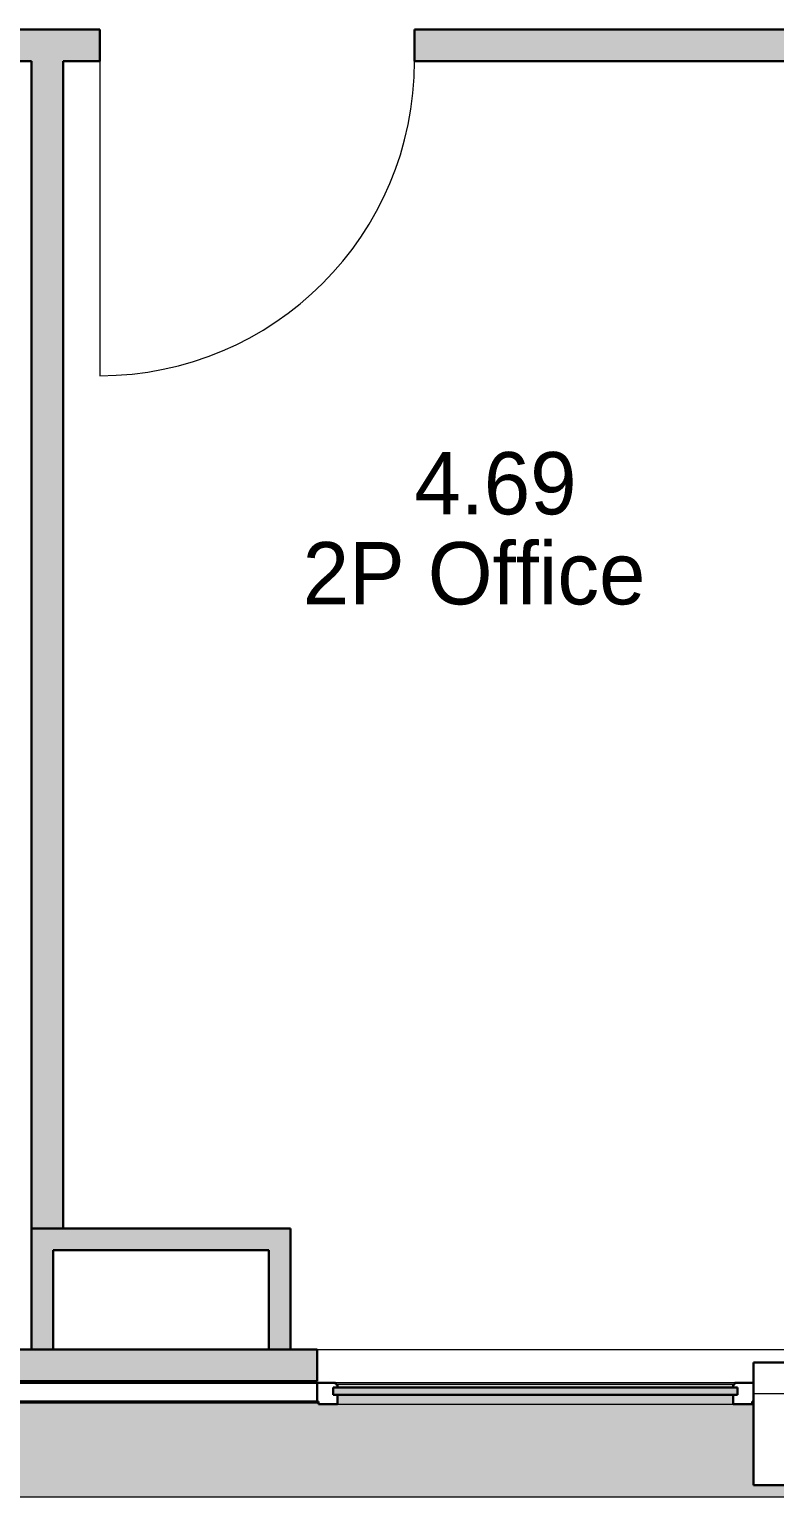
# Model space of a CAD drawing. Header units: millimetres. Extents: x 79795 to 317870, y -36033 to 97293.
# Drawn here: x 178244 to 180636, y 8896 to 13607 of the extents above; entities that cross this region are included whole.
import ezdxf

# ---------------------------------------------------------------- set-up
doc = ezdxf.new("R2010")
doc.units = ezdxf.units.MM
doc.header["$MEASUREMENT"] = 0
for name, color, linetype, lineweight in [('A-AREA-IDEN', 7, 'CONTINUOUS', 9), ('CSM-STL-XX-ZZ-M3-A-XXXX-00001_detached _19_04_21__rvt-1-Level 4$0$A-DOOR', 4, 'CONTINUOUS', 9), ('CSM-STL-XX-ZZ-M3-A-XXXX-00001_detached _19_04_21__rvt-1-Level 4$0$A-GLAZ', 7, 'CONTINUOUS', 9), ('CSM-STL-XX-ZZ-M3-A-XXXX-00001_detached _19_04_21__rvt-1-Level 4$0$A-WALL-PATT', 7, 'CONTINUOUS', 9), ('CSM-STL-XX-ZZ-M3-A-XXXX-00001_detached _19_04_21__rvt-1-Level 4$0$I-WALL', 7, 'CONTINUOUS', 9)]:
    doc.layers.add(name, color=color, linetype=linetype, lineweight=lineweight)
doc.styles.add('Century Gothic', font='GOTHIC.TTF', dxfattribs={"height": 200})

msp = doc.modelspace()

# ---------------------------------------------------------------- hatches: boundary and pattern name
at = {"layer": 'CSM-STL-XX-ZZ-M3-A-XXXX-00001_detached _19_04_21__rvt-1-Level 4$0$A-GLAZ'}
h = msp.add_hatch(dxfattribs=at)
h.set_pattern_fill('FP_24', color=256, angle=180, style=0, pattern_type=2)
h.set_pattern_definition([(360, (147271.8, -12772.7), (1e-13, 500), []), (90, (147271.8, -12772.7), (-500, 3e-14), [])])
h.paths.add_polyline_path([(180667.8, 8933.3), (180667.8, 9327.3), (180567.8, 9327.3), (180567.8, 8933.3)], flags=0)
h = msp.add_hatch(color=256, dxfattribs=at)
h.paths.add_polyline_path([(173808.4, 9255.5), (173805.6, 9257.2), (173806.9, 9256.1), (173808, 9255.6)], flags=0)
h.paths.add_polyline_path([(171097.4, 9255.5), (171094.6, 9257.2), (171095.9, 9256.1), (171097, 9255.6)], flags=0)
h.paths.add_polyline_path([(179231.4, 9255.5), (179228.6, 9257.2), (179229.9, 9256.1), (179231, 9255.6)], flags=0)
h.paths.add_polyline_path([(176520.4, 9255.5), (176517.6, 9257.2), (176518.9, 9256.1), (176520, 9255.6)], flags=0)
for points in [[(180516.6, 9223.3), (180516.6, 9247.2), (179219.1, 9247.2), (179219.1, 9223.3), (179516.3, 9223.3)], [(180504.8, 9257.2), (180508.6, 9257.2), (180508.6, 9262.2), (179227, 9262.2), (179227, 9257.2), (180502.8, 9257.2)], [(180502.8, 9252.3), (180504.6, 9255.9), (180504.8, 9257.2), (179229.9, 9256.7), (179232.6, 9253.6), (179233.3, 9252.3), (180502.4, 9252.3)], [(179516.3, 9248.3), (180501.4, 9248.3), (180502.6, 9252.3), (179233, 9251.2), (179234.3, 9248.3)], [(180501.4, 9247.2), (180501.4, 9248.3), (179516.3, 9247.2)], [(180667.8, 8896.3), (180667.8, 8933.3), (180567.8, 8933.3), (180567.8, 9198), (180563.5, 9198), (180563.5, 9193.3), (179172.2, 9193.3), (179172.2, 9198), (177852.5, 9198), (177852.5, 9193.3), (176461.2, 9193.3), (176461.2, 9198), (175140.5, 9198), (175140.5, 9193.3), (173749.2, 9193.3), (173749.2, 9198), (172429.5, 9198), (172429.5, 9193.3), (171038.2, 9193.3), (171038.2, 9198), (171033.8, 9198), (171033.8, 8896.3), (180567.8, 8896.3)], [(180502.6, 9193.3), (180502.6, 9223.3), (179233, 9223.3), (179233, 9193.3), (179516.3, 9193.3)]]:
    msp.add_hatch(color=256, dxfattribs=at).paths.add_polyline_path(points, flags=0)
h = msp.add_hatch(color=256, dxfattribs=at)
h.paths.add_polyline_path([(179162.5, 9198), (179172.2, 9198), (179172.2, 9200.1), (177852.5, 9200.1), (177852.5, 9198), (178320.4, 9198)], flags=0)
h.paths.add_polyline_path([(180567.8, 9198), (180567.8, 9200.1), (180563.5, 9200.1), (180563.5, 9198)], flags=0)
h.paths.add_polyline_path([(176451.5, 9198), (176461.2, 9198), (176461.2, 9200.1), (175140.5, 9200.1), (175140.5, 9198), (175928.5, 9198)], flags=0)
h.paths.add_polyline_path([(173536.6, 9198), (173749.2, 9198), (173749.2, 9200.1), (172429.5, 9200.1), (172429.5, 9198), (172938.6, 9198)], flags=0)
h.paths.add_polyline_path([(171033.8, 9198), (171038.2, 9198), (171038.2, 9200.1), (171033.8, 9200.1)], flags=0)
at = {"layer": 'CSM-STL-XX-ZZ-M3-A-XXXX-00001_detached _19_04_21__rvt-1-Level 4$0$A-WALL-PATT'}
h = msp.add_hatch(color=256, dxfattribs=at)
h.paths.add_polyline_path([(181001.8, 13505.3), (181001.8, 13607.3), (179480.3, 13607.3), (179480.3, 13505.3), (179516.3, 13505.3)], flags=0)
h.paths.add_polyline_path([(178470.3, 13505.3), (178470.3, 13607.3), (176828.3, 13607.3), (176828.3, 13505.3), (178352.8, 13505.3)], flags=0)
h.paths.add_polyline_path([(175598.8, 13505.3), (175818.3, 13505.3), (175818.3, 13607.3), (174128.3, 13607.3), (174128.3, 13505.3), (174732.5, 13505.3)], flags=0)
h.paths.add_polyline_path([(173118.3, 13505.3), (173118.3, 13607.3), (171428.3, 13607.3), (171428.3, 13505.3), (173000.8, 13505.3)], flags=0)
h.paths.add_polyline_path([(170418.3, 13505.3), (170418.3, 13607.3), (170300.8, 13607.3), (170300.8, 13505.3)], flags=0)
for points in [[(178250.8, 9757.6), (178352.8, 9757.6), (178352.8, 13505.3), (178250.8, 13505.3), (178250.8, 11434.2)], [(178320.4, 9369.3), (178320.8, 9369.3), (178320.8, 9757.6), (178250.8, 9757.6), (178250.8, 9369.3)], [(178320.8, 9687.6), (179082.4, 9687.6), (179082.4, 9757.6), (178320.8, 9757.6), (178320.8, 9698)], [(179082.4, 9369.3), (179082.4, 9687.6), (179012.4, 9687.6), (179012.4, 9369.3)], [(179065.8, 9267.3), (179065.8, 9369.3), (177958.8, 9369.3), (177958.8, 9267.3), (178320.4, 9267.3)], [(179167.8, 9267.3), (179167.8, 9369.3), (179065.8, 9369.3), (179065.8, 9267.3)]]:
    msp.add_hatch(color=256, dxfattribs=at).paths.add_polyline_path(points, flags=0)

# ---------------------------------------------------------------- linework, layer by layer
at = {"layer": 'CSM-STL-XX-ZZ-M3-A-XXXX-00001_detached _19_04_21__rvt-1-Level 4$0$A-DOOR'}
msp.add_line((178470.3, 13505.3), (178470.3, 12495.3), dxfattribs=at)
msp.add_arc((178470.3, 13505.3), 1010, 270, 0, dxfattribs=at)
at = {"layer": 'CSM-STL-XX-ZZ-M3-A-XXXX-00001_detached _19_04_21__rvt-1-Level 4$0$A-GLAZ', "lineweight": 30}
for p, q in [((180667.8, 9327.3), (180567.8, 9327.3)), ((180567.8, 9327.3), (180567.8, 8933.3)), ((179167.8, 9262.2), (177856.8, 9262.2)), ((179167.8, 9202.3), (179167.8, 9262.2)), ((179227, 9262.2), (179167.8, 9262.2)), ((179167.8, 9262.2), (179167.8, 9202.3)), ((180516.6, 9247.2), (179219.1, 9247.2)), ((179219.1, 9247.2), (179219.1, 9223.3)), ((179219.1, 9223.3), (179219.1, 9247.2)), ((179219.1, 9247.2), (179234.3, 9247.2)), ((179227, 9257.2), (179227, 9262.2)), ((179228.6, 9257.2), (179227, 9257.2)), ((179234.3, 9247.2), (179234.3, 9248.3)), ((180501.4, 9248.3), (180501.4, 9247.2)), ((180501.4, 9247.2), (180516.6, 9247.2)), ((180508.6, 9257.2), (180507.1, 9257.2)), ((180508.6, 9262.2), (180508.6, 9257.2)), ((180567.8, 9262.2), (180508.6, 9262.2)), ((180516.6, 9223.3), (180516.6, 9247.2)), ((180516.6, 9247.2), (180516.6, 9223.3)), ((180567.8, 9202.3), (180567.8, 9262.2)), ((177856.8, 9202.3), (179167.8, 9202.3)), ((179167.8, 9202.3), (179172.2, 9202.3)), ((179172.2, 9202.3), (179172.2, 9193.3)), ((179172.2, 9193.3), (179233, 9193.3)), ((179219.1, 9223.3), (180516.6, 9223.3)), ((179233, 9223.3), (179219.1, 9223.3)), ((179233, 9193.3), (179233, 9223.3)), ((180516.6, 9223.3), (180502.6, 9223.3)), ((180502.6, 9223.3), (180502.6, 9193.3)), ((180502.6, 9193.3), (180563.5, 9193.3)), ((180563.5, 9193.3), (180563.5, 9202.3)), ((180563.5, 9202.3), (180567.8, 9202.3)), ((180567.8, 8933.3), (180667.8, 8933.3))]:
    msp.add_line(p, q, dxfattribs=at)
at = {"layer": 'CSM-STL-XX-ZZ-M3-A-XXXX-00001_detached _19_04_21__rvt-1-Level 4$0$A-GLAZ'}
for p, q in [((180508.6, 9262.2), (179227, 9262.2)), ((179227, 9257.2), (179228.6, 9257.2)), ((179228.6, 9257.2), (180507.1, 9257.2)), ((179234.3, 9248.3), (180501.4, 9248.3)), ((180507.1, 9257.2), (180508.6, 9257.2)), ((177852.5, 9200.1), (179172.2, 9200.1)), ((177852.5, 9198), (179172.2, 9198)), ((179233, 9193.3), (180502.6, 9193.3)), ((180563.5, 9200.1), (180567.8, 9200.1)), ((180563.5, 9198), (180567.8, 9198)), ((171033.8, 8896.3), (180667.8, 8896.3))]:
    msp.add_line(p, q, dxfattribs=at)
at = {"layer": 'CSM-STL-XX-ZZ-M3-A-XXXX-00001_detached _19_04_21__rvt-1-Level 4$0$A-GLAZ', "lineweight": 30}
for centre, radius, start, end in [((179227.5, 9252), 5.36, 3.4261, 78.0476), ((179240.2, 9252.7), 7.4, 183.4261, 216.5739), ((180495.5, 9252.7), 7.4, 323.4261, 356.5739), ((180508.2, 9252), 5.36, 101.9524, 176.5739)]:
    msp.add_arc(centre, radius, start, end, dxfattribs=at)
at = {"layer": 'CSM-STL-XX-ZZ-M3-A-XXXX-00001_detached _19_04_21__rvt-1-Level 4$0$A-GLAZ'}
for points, knots in [([(179231, 9255.9), (179230.9, 9256.1), (179230.5, 9256.4), (179229.7, 9256.9), (179229, 9257.1), (179228.6, 9257.2)], [-0.4, -0.4, -0.4, -0.4, -0.3, -0.2, 0, 0, 0, 0]), ([(179232.8, 9252.3), (179232.8, 9252.7), (179232.7, 9253.4), (179232.3, 9254.3), (179232.1, 9254.7), (179232, 9254.9)], [-1, -1, -1, -1, -0.8, -0.7, -0.6, -0.6, -0.6, -0.6]), ([(180503.7, 9254.9), (180503.6, 9254.7), (180503.4, 9254.3), (180503, 9253.4), (180502.9, 9252.7), (180502.8, 9252.3)], [0.6, 0.6, 0.6, 0.6, 0.7, 0.8, 1, 1, 1, 1]), ([(180507.1, 9257.2), (180506.6, 9257.1), (180506, 9256.9), (180505.2, 9256.4), (180504.8, 9256.1), (180504.6, 9255.9)], [0, 0, 0, 0, 0.2, 0.3, 0.4, 0.4, 0.4, 0.4])]:
    msp.add_open_spline(points, degree=3, knots=knots, dxfattribs=at)
for points in [[(179234.3, 9248.3), (179234, 9248.7), (179233.7, 9249.1), (179233.5, 9249.5)], [(180502.1, 9249.5), (180501.9, 9249.1), (180501.7, 9248.7), (180501.4, 9248.3)]]:
    msp.add_open_spline(points, degree=3, dxfattribs=at)
at = {"layer": 'CSM-STL-XX-ZZ-M3-A-XXXX-00001_detached _19_04_21__rvt-1-Level 4$0$I-WALL', "lineweight": 30}
for p, q in [((178470.3, 13607.3), (176828.3, 13607.3)), ((178470.3, 13505.3), (178470.3, 13607.3)), ((181001.8, 13607.3), (179480.3, 13607.3)), ((179480.3, 13607.3), (179480.3, 13505.3)), ((176828.3, 13505.3), (178250.8, 13505.3)), ((178250.8, 13505.3), (178250.8, 9757.6)), ((178352.8, 9757.6), (178352.8, 13505.3)), ((178352.8, 13505.3), (178470.3, 13505.3)), ((179480.3, 13505.3), (181001.8, 13505.3)), ((178250.8, 9757.6), (178352.8, 9757.6)), ((178250.8, 9757.6), (178250.8, 9369.3)), ((178320.8, 9757.6), (178250.8, 9757.6)), ((179082.4, 9757.6), (178320.8, 9757.6)), ((179082.4, 9687.6), (179082.4, 9757.6)), ((178320.8, 9687.6), (179012.4, 9687.6)), ((178320.8, 9369.3), (178320.8, 9687.6)), ((179012.4, 9687.6), (179012.4, 9369.3)), ((179082.4, 9369.3), (179082.4, 9687.6)), ((179065.8, 9369.3), (177958.8, 9369.3)), ((178250.8, 9369.3), (178320.8, 9369.3)), ((179012.4, 9369.3), (179082.4, 9369.3)), ((179167.8, 9369.3), (179065.8, 9369.3)), ((179167.8, 9267.3), (179167.8, 9369.3)), ((177958.8, 9267.3), (179065.8, 9267.3)), ((179065.8, 9267.3), (179167.8, 9267.3))]:
    msp.add_line(p, q, dxfattribs=at)
at = {"layer": 'CSM-STL-XX-ZZ-M3-A-XXXX-00001_detached _19_04_21__rvt-1-Level 4$0$I-WALL'}
msp.add_line((179167.8, 9369.3), (180667.8, 9369.3), dxfattribs=at)

# ---------------------------------------------------------------- texts
at = {"layer": 'A-AREA-IDEN', "style": 'Century Gothic'}
for s, p in [('4.69', (179479.6, 12050.1)), ('2P Office', (179121.3, 11761.1))]:
    msp.add_text(s, height=200, dxfattribs=at).set_placement(p)

doc.saveas('drawing.dxf')
